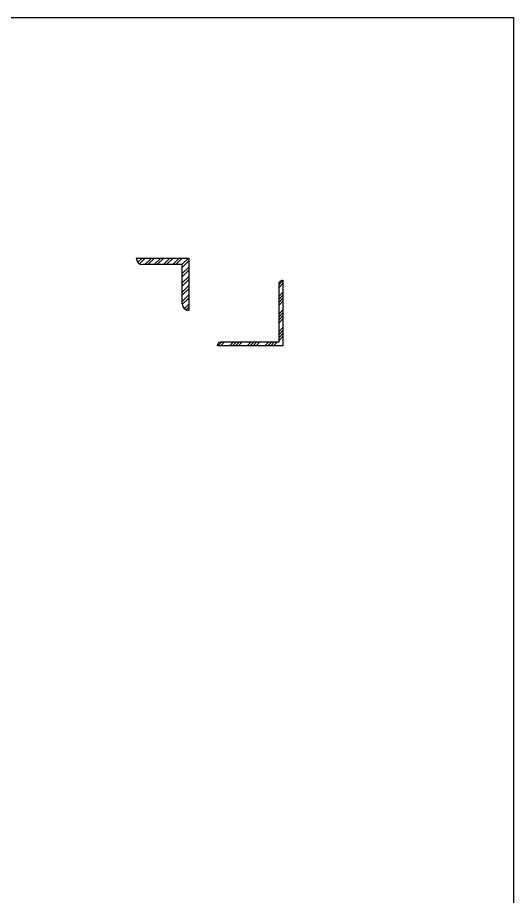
# Model space of a CAD drawing. Header units: millimetres. Extents: x -1461755 to -1310892, y 1449272 to 1531173.
# Drawn here: x -1316791 to -1316412, y 1510364 to 1511034 of the extents above; entities that cross this region are included whole.
import ezdxf

# ---------------------------------------------------------------- set-up
doc = ezdxf.new("R2010")
doc.units = ezdxf.units.MM
doc.header["$LTSCALE"] = 10
doc.layers.get('0').update_dxf_attribs({"linetype": 'CONTINUOUS'})
doc.layers.add('PUB_DIM', color=3, linetype='CONTINUOUS')

msp = doc.modelspace()

# ---------------------------------------------------------------- hatches: boundary and pattern name
h = msp.add_hatch()
h.set_pattern_fill('ANSI34', color=256)
h.set_pattern_definition([(45, (-1324434.422, 1483015.604), (-6.735192, 6.735192), []), (45, (-1324432.177, 1483015.604), (-6.735192, 6.735192), []), (45, (-1324429.932, 1483015.604), (-6.735192, 6.735192), []), (45, (-1324427.687, 1483015.604), (-6.735192, 6.735192), [])])
edge = h.paths.add_edge_path()
edge.add_line((-1316588.1, 1510834.27), (-1316588.1, 1510784.27))
edge.add_line((-1316588.1, 1510784.27), (-1316638.1, 1510784.27))
edge.add_arc((-1316635.1, 1510784.27), 3, 90, 180, ccw=False)
edge.add_line((-1316635.1, 1510787.27), (-1316591.1, 1510787.27))
edge.add_line((-1316591.1, 1510787.27), (-1316591.1, 1510831.27))
edge.add_arc((-1316588.1, 1510831.27), 3, 90, 180, ccw=False)
at = {"layer": 'PUB_DIM'}
h = msp.add_hatch(dxfattribs=at)
h.set_pattern_fill('金属', color=256, scale=2)
h.set_pattern_definition([(45, (-1372742.582, 1569093.7547), (-3.5355339, 3.5355339), []), (45, (-1372740.225, 1569093.7547), (-3.5355339, 3.5355339), [])])
h.paths.add_polyline_path([(-1316660.02, 1510851.12), (-1316700.02, 1510851.12, 0.414214), (-1316695.02, 1510846.12), (-1316665.02, 1510846.12), (-1316665.02, 1510816.12, 0.414214), (-1316660.02, 1510811.12)])

# ---------------------------------------------------------------- linework, layer by layer
msp.add_lwpolyline([(-1317987.92, 1511034.49), (-1316412.16, 1511034.49), (-1316412.16, 1507788.11), (-1317987.92, 1507788.11)], close=True)
at = {"elevation": 0}
msp.add_lwpolyline([(-1316588.1, 1510834.27), (-1316588.1, 1510834.27), (-1316588.1, 1510784.27), (-1316638.1, 1510784.27), (-1316638.1, 1510784.27, -0.414214), (-1316635.1, 1510787.27), (-1316591.1, 1510787.27), (-1316591.1, 1510831.27, -0.414214)], format="xyb", close=True, dxfattribs=at)
at = {"layer": 'PUB_DIM'}
for p, q in [((-1316700.02, 1510851.12, 0), (-1316660.02, 1510851.12, 0)), ((-1316700.02, 1510851.12, 0), (-1316700.02, 1510851.12, 0)), ((-1316665.02, 1510846.12, 0), (-1316695.02, 1510846.12, 0)), ((-1316665.02, 1510816.12, 0), (-1316665.02, 1510846.12, 0)), ((-1316660.02, 1510851.12, 0), (-1316660.02, 1510811.12, 0)), ((-1316660.02, 1510811.12, 0), (-1316660.02, 1510811.12, 0))]:
    msp.add_line(p, q, dxfattribs=at)
for centre in [(-1316695.02, 1510851.12, 0), (-1316660.02, 1510816.12, 0)]:
    msp.add_arc(centre, 5, 180, 270, dxfattribs=at)

doc.saveas('drawing.dxf')
